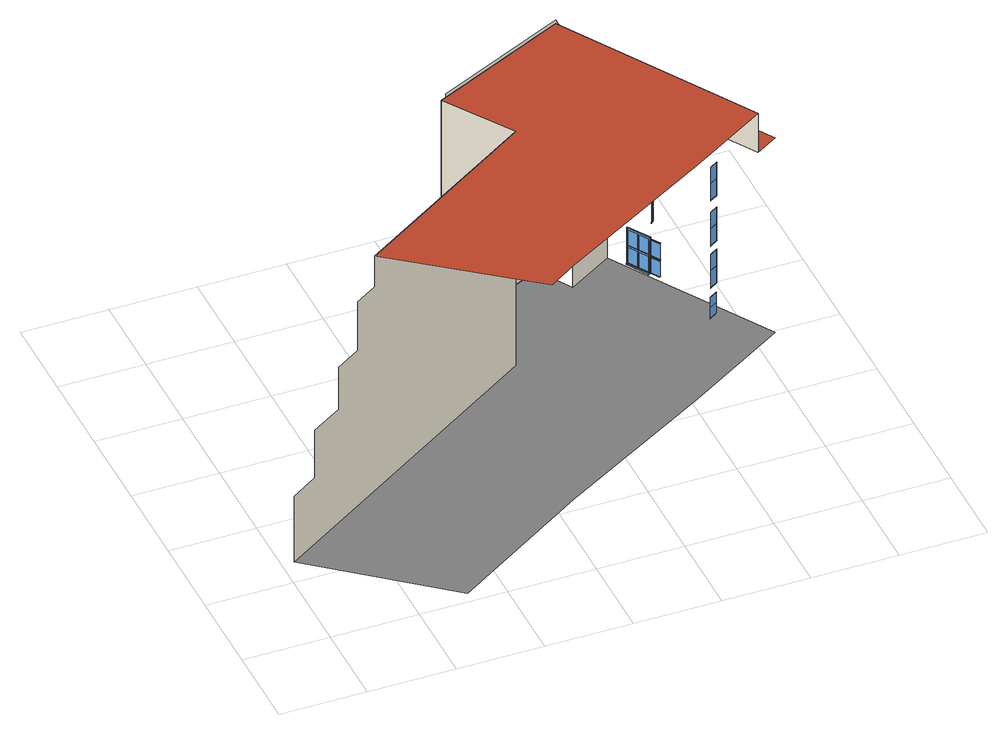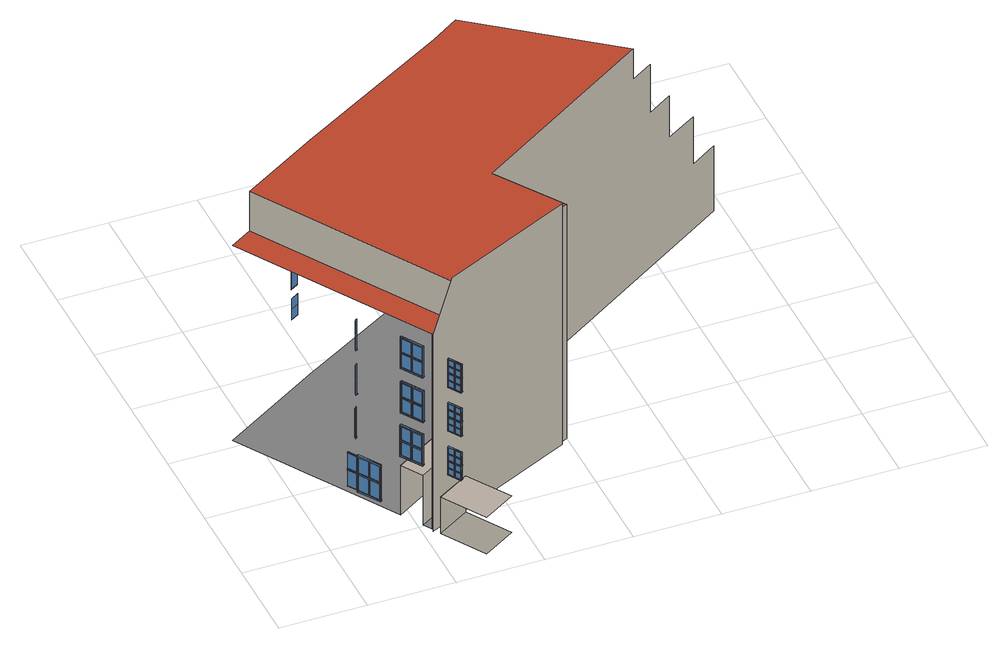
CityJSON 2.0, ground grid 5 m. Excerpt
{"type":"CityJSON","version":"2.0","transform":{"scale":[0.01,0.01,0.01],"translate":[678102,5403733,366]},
"CityObjects":{
"building1":{"type":"Building","attributes":{"measuredHeight":15.46},"geometry":[{"type":"MultiSurface","lod":"3","boundaries":[[[0,1,2,3,4,5,6,7,8,9,10,11]],[[12,0,11,13]],[[11,10,14,15,16,17,18,13]],[[19,20,1,0,12,21,22,23,24,25,26,27,28,29,30,31]],[[21,12,13,18,32,33]],[[34,35,36,37],[38,39,40,41],[42,43,44,45]],[[40,39,38,41]],[[45,44,43,42]],[[46,47,48,49]],[[50,51,52,53]],[[54,55,56,57]],[[58,59,60,61]],[[62,63,64,65]],[[66,67,68,69]],[[70,71,72,73],[48,47,46,49],[53,52,51,50]],[[74,75,76,77],[56,55,54,57],[61,60,59,58]],[[78,79,80,81],[64,63,62,65],[69,68,67,66]],[[22,82,83,23]],[[82,84,85,83]],[[84,25,24,85]],[[86,87,88,89]],[[90,91,92,93]],[[94,95,96,97]],[[98,99,100,101]],[[102,103,104,105]],[[100,103,102,101]],[[106,107,108,109]],[[110,111,112,113]],[[108,111,110,109]],[[87,86,114,115,116]],[[91,90,117,118,119]],[[120,121,122,123]],[[124,125,126,127]],[[122,125,124,123]],[[95,94,128,129,130]],[[131,100,99,132]],[[133,104,103,134]],[[135,108,107,136]],[[137,112,111,138]],[[139,32,18,17]],[[140,122,121,141]],[[142,126,125,143]],[[144,145,103,102]],[[146,147,99,98]],[[101,100,148,149]],[[105,104,150,151]],[[152,153,111,110]],[[154,155,107,106]],[[109,108,156,157]],[[113,112,158,159]],[[160,161,125,124]],[[162,163,121,120]],[[123,122,164,165]],[[127,126,166,167]],[[100,103,145,148]],[[103,104,150,145]],[[99,100,148,147]],[[108,111,153,156]],[[111,112,158,153]],[[107,108,156,155]],[[88,89,168,169]],[[92,93,170,171]],[[122,125,161,164]],[[125,126,166,161]],[[121,122,164,163]],[[96,97,172,173]],[[174,150,104,133]],[[175,148,100,131]],[[134,103,145,176]],[[132,99,147,177]],[[178,158,112,137]],[[179,156,108,135]],[[138,111,153,180]],[[136,107,155,181]],[[87,88,169,182]],[[91,92,171,183]],[[184,166,126,142]],[[143,125,161,185]],[[186,164,122,140]],[[141,121,163,187]],[[95,96,173,188]],[[89,86,98,146,189,190,191,168]],[[93,90,106,154,192,193,194,170]],[[97,94,120,162,195,196,197,172]],[[114,86,98,101,102,105,151,198,199,200,201,190,191,202]],[[151,144,203,198]],[[201,200,203,144,102,101,149,204]],[[189,204,149,146]],[[159,152,205,206]],[[117,90,106,109,110,113,159,206,207,208,209,193,194,210]],[[209,208,205,152,110,109,157,211]],[[192,211,157,154]],[[167,160,212,213]],[[128,94,120,123,124,127,167,213,214,215,216,196,197,217]],[[216,215,212,160,124,123,165,218]],[[195,218,165,162]],[[149,148,147,146]],[[151,150,145,144]],[[157,156,155,154]],[[159,158,153,152]],[[219,147,146,189]],[[148,220,204,149]],[[150,221,198,151]],[[222,145,144,203]],[[223,155,154,192]],[[156,224,211,157]],[[158,225,206,159]],[[226,153,152,205]],[[165,164,163,162]],[[167,166,161,160]],[[189,219,220,204]],[[203,222,221,198]],[[192,223,224,211]],[[205,226,225,206]],[[227,163,162,195]],[[164,228,218,165]],[[166,229,213,167]],[[230,161,160,212]],[[195,227,228,218]],[[212,230,229,213]],[[222,220,148,145]],[[147,148,220,219]],[[150,221,222,145]],[[182,87,116,231]],[[114,202,232,115]],[[183,91,119,233]],[[226,224,156,153]],[[155,156,224,223]],[[158,225,226,153]],[[117,210,234,118]],[[230,228,164,161]],[[163,164,228,227]],[[166,229,230,161]],[[128,217,235,129]],[[188,95,130,236]],[[176,145,150,174]],[[177,147,148,175]],[[180,153,158,178]],[[181,155,156,179]],[[185,161,166,184]],[[187,163,164,186]],[[237,220,219,238]],[[239,221,222,240]],[[241,224,223,242]],[[243,225,226,244]],[[245,228,227,246]],[[247,229,230,248]],[[116,115,232,231],[133,134,176,174],[177,175,131,132],[249,250,237,238],[239,240,251,252]],[[119,118,234,233],[137,138,180,178],[181,179,135,136],[253,254,241,242],[243,244,255,256]],[[130,129,235,236],[142,143,185,184],[187,186,140,141],[257,258,245,246],[247,248,259,260]],[[198,221,261,199]],[[200,262,222,203]],[[204,220,263,201]],[[190,264,219,189]],[[208,265,226,205]],[[193,266,223,192]],[[206,225,267,207]],[[211,224,268,209]],[[213,229,269,214]],[[215,270,230,212]],[[218,228,271,216]],[[196,272,227,195]],[[262,263,220,222]],[[261,262,222,221]],[[263,264,219,220]],[[265,268,224,226]],[[267,265,226,225]],[[268,266,223,224]],[[270,271,228,230]],[[269,270,230,229]],[[271,272,227,228]],[[252,261,221,239]],[[238,219,264,249]],[[240,222,262,251]],[[250,263,220,237]],[[256,267,225,243]],[[242,223,266,253]],[[244,226,265,255]],[[254,268,224,241]],[[260,269,229,247]],[[246,227,272,257]],[[248,230,270,259]],[[258,271,228,245]],[[201,263,264,190]],[[199,261,262,200]],[[262,263,201,200]],[[202,191,168,169,182,231,232]],[[209,268,266,193]],[[207,267,265,208]],[[265,268,209,208]],[[210,194,170,171,183,233,234]],[[217,197,172,173,188,236,235]],[[216,271,272,196]],[[214,269,270,215]],[[270,271,216,215]],[[251,262,261,252]],[[249,264,263,250]],[[255,265,267,256]],[[253,266,268,254]],[[259,270,269,260]],[[257,272,271,258]],[[273,274,275,276]],[[277,278,279,280]],[[281,282,277,280]],[[279,278,283,284]],[[274,273,285,286,287]],[[288,277,282,289]],[[290,283,278,291]],[[292,293,278,279]],[[294,295,282,281]],[[284,283,296,297]],[[280,277,298,299]],[[33,32,139,300]],[[277,278,293,298]],[[278,283,296,293]],[[282,277,298,295]],[[275,276,301,302]],[[303,296,283,290]],[[291,278,293,304]],[[289,282,295,305]],[[306,298,277,288]],[[274,275,302,307]],[[276,273,281,294,308,309,310,301]],[[311,312,313,292,279,280,299,314]],[[308,314,299,294]],[[297,292,313,315]],[[285,273,281,280,279,284,297,315,316,312,311,309,310,317]],[[299,298,295,294]],[[297,296,293,292]],[[296,318,315,297]],[[298,319,314,299]],[[320,295,294,308]],[[321,293,292,313]],[[313,321,318,315]],[[308,320,319,314]],[[295,298,319,320]],[[321,319,298,293]],[[296,318,321,293]],[[285,317,322,286]],[[307,274,287,323]],[[305,295,298,306]],[[304,293,296,303]],[[324,319,320,325]],[[326,318,321,327]],[[287,286,322,323],[290,291,304,303],[305,306,288,289],[328,329,324,325],[326,327,330,331]],[[312,332,321,313]],[[315,318,333,316]],[[309,334,320,308]],[[314,319,335,311]],[[332,335,319,321]],[[333,332,321,318]],[[335,334,320,319]],[[329,335,319,324]],[[327,321,332,330]],[[325,320,334,328]],[[331,333,318,326]],[[310,301,302,307]],[[336,337,338,339]],[[340,341,342,343]],[[344,345,346,347]],[[311,335,334,309]],[[316,333,332,312]],[[332,335,311,312]],[[348,349,350,351]],[[352,353,354,355]],[[354,349,348,355]],[[310,307,323,322,317]],[[328,334,335,329]],[[330,332,333,331]],[[356,357,358,359]],[[360,361,362,363]],[[358,361,360,359]],[[337,336,364,365,366]],[[367,368,369,370]],[[371,372,373,374]],[[369,372,371,370]],[[341,340,375,376,377]],[[378,379,380,381]],[[382,383,384,385]],[[380,383,382,381]],[[345,344,386,387,388]],[[389,354,353,390]],[[391,350,349,392]],[[393,358,357,394]],[[395,362,361,396]],[[397,369,368,398]],[[399,373,372,400]],[[401,380,379,402]],[[403,384,383,404]],[[405,406,353,352]],[[407,408,349,348]],[[351,350,409,410]],[[355,354,411,412]],[[349,350,409,408]],[[354,349,408,411]],[[353,354,411,406]],[[413,409,350,391]],[[392,349,408,414]],[[415,411,354,389]],[[390,353,406,416]]],"semantics":{"surfaces":[{"type":"WallSurface"},{"type":"RoofSurface","materialUncertainty":"1"},{"type":"GroundSurface"},{"type":"Window","frameMaterialClass":"Plastic","frameMaterialUncertainty":"0.3","paneMaterialClass":"Glass"},{"type":"WallSurface","klumMaterialClass":"Plaster","klumMaterialIndex":"I101","materialUncertainty":"0.3"},{"type":"OuterCeilingSurface"}],"values":[0,0,1,2,0,3,3,3,3,3,3,3,3,3,3,3,3,4,5,4,3,3,3,3,3,3,3,3,3,3,3,3,3,3,3,3,3,3,3,4,3,3,3,3,3,3,3,3,3,3,3,3,3,3,3,3,3,3,3,3,3,3,3,3,3,3,3,3,3,3,3,3,3,3,3,3,3,3,3,3,3,3,3,3,3,3,3,3,3,3,3,3,3,3,3,3,3,3,3,3,3,3,3,3,3,3,3,3,3,3,3,3,3,3,3,3,3,3,3,3,3,3,3,3,3,3,3,3,3,3,3,3,3,3,3,3,3,3,3,3,3,3,3,3,3,3,3,3,3,3,3,3,3,3,3,3,3,3,3,3,3,3,3,3,3,3,3,3,3,3,3,3,3,3,3,3,3,3,3,3,3,3,3,3,3,3,3,3,3,3,3,3,3,3,3,3,3,3,3,3,3,3,3,3,3,3,3,3,3,3,3,3,1,3,3,3,3,3,3,3,3,3,3,3,3,3,3,3,3,3,3,3,3,3,3,3,3,3,3,3,3,3,3,3,3,3,3,3,3,3,3,3,3,3,3,3,3,3,3,3,3,3,3,3,3,3,3,3,3,3,3,3,3,3,3,3,3,3,3,3,3,3,3,3,3,3,3,3,3,3,3,3,3,3,3,3,3,3,3,3]}}]},
"building2":{"type":"Building","attributes":{"measuredHeight":15.88},"geometry":[{"type":"MultiSurface","lod":"3","boundaries":[[[417,418,419,420,421]],[[422,423,424,425]],[[426,427,428,429]],[[423,426,429,424]],[[430,431,432,433]],[[434,435,436,437]],[[438,439,440,441]],[[442,443,444,445]],[[446,447,448,449]],[[450,451,452,453]],[[454,455,456,457]],[[458,459,460,461]],[[456,455,462,463]],[[464,459,458,465]],[[466,467,464,465]],[[468,469,454,457]],[[470,471,472,473]],[[474,475,476,477]],[[472,471,478,479]],[[480,475,474,481]],[[482,483,480,481]],[[484,485,470,473]],[[486,487,488,489]],[[490,491,492,493]],[[488,487,494,495]],[[496,491,490,497]],[[498,499,496,497]],[[500,501,486,489]],[[435,434,502,503,504]],[[431,430,435,504,505]],[[443,442,506,507,508]],[[439,438,443,508,509]],[[432,433,510,511]],[[436,437,512,513]],[[440,441,514,515]],[[444,445,516,517]],[[448,449,518,519]],[[452,453,520,521]],[[522,462,455,523]],[[524,464,467,525]],[[526,460,459,527]],[[528,454,469,529]],[[530,478,471,531]],[[532,480,483,533]],[[534,476,475,535]],[[536,470,485,537]],[[538,494,487,539]],[[540,496,499,541]],[[542,492,491,543]],[[544,486,501,545]],[[546,547,469,468]],[[548,549,455,456]],[[550,551,467,466]],[[552,553,459,458]],[[554,555,485,484]],[[556,557,471,472]],[[558,559,483,482]],[[560,561,475,474]],[[562,563,501,500]],[[564,565,487,488]],[[566,567,499,498]],[[568,569,491,490]],[[463,462,570,571]],[[465,464,572,573]],[[457,454,574,575]],[[461,460,576,577]],[[479,478,578,579]],[[481,480,580,581]],[[473,470,582,583]],[[477,476,584,585]],[[495,494,586,587]],[[497,496,588,589]],[[489,486,590,591]],[[493,492,592,593]],[[431,432,511,594]],[[435,436,513,595]],[[439,440,515,596]],[[443,444,517,597]],[[447,448,519,598]],[[451,452,521,599]],[[469,454,574,547]],[[455,462,570,549]],[[467,464,572,551]],[[464,459,553,572]],[[459,460,576,553]],[[454,455,549,574]],[[485,470,582,555]],[[471,478,578,557]],[[483,480,580,559]],[[480,475,561,580]],[[475,476,584,561]],[[470,471,557,582]],[[501,486,590,563]],[[487,494,586,565]],[[499,496,588,567]],[[496,491,569,588]],[[491,492,592,569]],[[486,487,565,590]],[[433,430,468,546,600,601,602,510]],[[437,434,466,550,603,604,605,512]],[[441,438,484,554,606,607,608,514]],[[445,442,482,558,609,610,611,516]],[[449,446,500,562,612,613,614,518]],[[453,450,498,566,615,616,617,520]],[[502,434,466,465,458,461,577,618,619,620,621,604,605,622]],[[435,430,468,457,456,463,571,623,624,625,626,601,602,595]],[[506,442,482,481,474,477,585,627,628,629,630,610,611,631]],[[443,438,484,473,472,479,579,632,633,634,635,607,608,597]],[[636,450,498,497,490,493,593,637,638,639,640,616,617,641]],[[451,446,500,489,488,495,587,642,643,644,645,613,614,599]],[[577,552,646,618]],[[571,548,647,623]],[[603,648,573,550]],[[626,625,647,548,456,457,575,649]],[[600,649,575,546]],[[621,620,646,552,458,465,573,648]],[[585,560,650,627]],[[579,556,651,632]],[[609,652,581,558]],[[635,634,651,556,472,473,583,653]],[[606,653,583,554]],[[630,629,650,560,474,481,581,652]],[[593,568,654,637]],[[587,564,655,642]],[[615,656,589,566]],[[645,644,655,564,488,489,591,657]],[[612,657,591,562]],[[640,639,654,568,490,497,589,656]],[[523,455,549,658]],[[527,459,553,659]],[[529,469,547,660]],[[525,467,551,661]],[[531,471,557,662]],[[535,475,561,663]],[[537,485,555,664]],[[533,483,559,665]],[[539,487,565,666]],[[543,491,569,667]],[[545,501,563,668]],[[541,499,567,669]],[[670,570,462,522]],[[671,572,464,524]],[[672,576,460,526]],[[673,574,454,528]],[[674,578,478,530]],[[675,580,480,532]],[[676,584,476,534]],[[677,582,470,536]],[[678,586,494,538]],[[679,588,496,540]],[[680,592,492,542]],[[681,590,486,544]],[[575,574,547,546]],[[571,570,549,548]],[[573,572,551,550]],[[577,576,553,552]],[[583,582,555,554]],[[579,578,557,556]],[[581,580,559,558]],[[585,584,561,560]],[[591,590,563,562]],[[587,586,565,564]],[[589,588,567,566]],[[593,592,569,568]],[[570,682,623,571]],[[574,683,649,575]],[[684,547,546,600]],[[572,685,648,573]],[[686,551,550,603]],[[576,687,618,577]],[[688,553,552,646]],[[689,549,548,647]],[[578,690,632,579]],[[582,691,653,583]],[[692,555,554,606]],[[580,693,652,581]],[[694,559,558,609]],[[584,695,627,585]],[[696,561,560,650]],[[697,557,556,651]],[[586,698,642,587]],[[590,699,657,591]],[[700,563,562,612]],[[588,701,656,589]],[[702,567,566,615]],[[592,703,637,593]],[[704,569,568,654]],[[705,565,564,655]],[[647,689,682,623]],[[600,684,683,649]],[[603,686,685,648]],[[646,688,687,618]],[[651,697,690,632]],[[606,692,691,653]],[[609,694,693,652]],[[650,696,695,627]],[[655,705,698,642]],[[612,700,699,657]],[[615,702,701,656]],[[654,704,703,637]],[[688,685,572,553]],[[689,683,574,549]],[[696,693,580,561]],[[697,691,582,557]],[[704,701,588,569]],[[705,699,590,565]],[[547,574,683,684]],[[551,572,685,686]],[[555,582,691,692]],[[559,580,693,694]],[[563,590,699,700]],[[567,588,701,702]],[[570,682,689,549]],[[576,687,688,553]],[[578,690,697,557]],[[584,695,696,561]],[[586,698,705,565]],[[592,703,704,569]],[[502,622,706,503]],[[435,595,707,504]],[[594,431,505,708]],[[506,631,709,507]],[[443,597,710,508]],[[596,439,509,711]],[[636,641,712,713]],[[451,599,714,715]],[[598,447,716,717]],[[661,551,572,671]],[[659,553,576,672]],[[660,547,574,673]],[[658,549,570,670]],[[665,559,580,675]],[[663,561,584,676]],[[664,555,582,677]],[[662,557,578,674]],[[669,567,588,679]],[[667,569,592,680]],[[668,563,590,681]],[[666,565,586,678]],[[718,683,684,719]],[[720,682,689,721]],[[722,687,688,723]],[[724,685,686,725]],[[726,691,692,727]],[[728,690,697,729]],[[730,695,696,731]],[[732,693,694,733]],[[734,699,700,735]],[[736,698,705,737]],[[738,703,704,739]],[[740,701,702,741]],[[649,683,742,626]],[[623,682,743,624]],[[618,687,744,619]],[[648,685,745,621]],[[653,691,746,635]],[[632,690,747,633]],[[627,695,748,628]],[[652,693,749,630]],[[657,699,750,645]],[[642,698,751,643]],[[637,703,752,638]],[[656,701,753,640]],[[601,754,684,600]],[[625,755,689,647]],[[620,756,688,646]],[[604,757,686,603]],[[607,758,692,606]],[[634,759,697,651]],[[629,760,696,650]],[[610,761,694,609]],[[613,762,700,612]],[[644,763,705,655]],[[639,764,704,654]],[[616,765,702,615]],[[504,503,706,707],[526,527,659,672],[661,671,524,525],[766,767,724,725],[722,723,768,769]],[[505,504,707,708],[522,523,658,670],[660,673,528,529],[770,771,718,719],[720,721,772,773]],[[508,507,709,710],[534,535,663,676],[665,675,532,533],[774,775,732,733],[730,731,776,777]],[[509,508,710,711],[530,531,662,674],[664,677,536,537],[778,779,726,727],[728,729,780,781]],[[715,713,712,714],[542,543,667,680],[669,679,540,541],[782,783,740,741],[738,739,784,785]],[[716,715,714,717],[538,539,666,678],[668,681,544,545],[786,787,734,735],[736,737,788,789]],[[743,755,689,682]],[[755,742,683,689]],[[756,745,685,688]],[[744,756,688,687]],[[745,757,686,685]],[[742,754,684,683]],[[747,759,697,690]],[[759,746,691,697]],[[760,749,693,696]],[[748,760,696,695]],[[749,761,694,693]],[[746,758,692,691]],[[751,763,705,698]],[[763,750,699,705]],[[764,753,701,704]],[[752,764,704,703]],[[753,765,702,701]],[[750,762,700,699]],[[721,689,755,772]],[[719,684,754,770]],[[725,686,757,766]],[[723,688,756,768]],[[729,697,759,780]],[[727,692,758,778]],[[733,694,761,774]],[[731,696,760,776]],[[737,705,763,788]],[[735,700,762,786]],[[741,702,765,782]],[[739,704,764,784]],[[771,742,683,718]],[[773,743,682,720]],[[769,744,687,722]],[[767,745,685,724]],[[779,746,691,726]],[[781,747,690,728]],[[777,748,695,730]],[[775,749,693,732]],[[787,750,699,734]],[[789,751,698,736]],[[785,752,703,738]],[[783,753,701,740]],[[595,602,510,511,594,708,707]],[[622,605,512,513,595,707,706]],[[597,608,514,515,596,711,710]],[[631,611,516,517,597,710,709]],[[599,614,518,519,598,717,714]],[[641,617,520,521,599,714,712]],[[624,743,755,625]],[[755,742,626,625]],[[626,742,754,601]],[[621,745,757,604]],[[619,744,756,620]],[[756,745,621,620]],[[633,747,759,634]],[[759,746,635,634]],[[635,746,758,607]],[[630,749,761,610]],[[628,748,760,629]],[[760,749,630,629]],[[643,751,763,644]],[[763,750,645,644]],[[645,750,762,613]],[[640,753,765,616]],[[638,752,764,639]],[[764,753,640,639]],[[770,754,742,771]],[[772,755,743,773]],[[768,756,744,769]],[[766,757,745,767]],[[778,758,746,779]],[[780,759,747,781]],[[776,760,748,777]],[[774,761,749,775]],[[786,762,750,787]],[[788,763,751,789]],[[784,764,752,785]],[[782,765,753,783]]],"semantics":{"surfaces":[{"type":"WallSurface"},{"type":"OuterCeilingSurface"},{"type":"OuterFloorSurface","klumMaterialClass":"Granite","klumMaterialIndex":"F007","materialUncertainty":"0.3"},{"type":"WallSurface","klumMaterialClass":"Plaster","klumMaterialIndex":"I202","materialUncertainty":"0.3"},{"type":"Window","frameKlumMaterialClass":"Wood","frameKlumMaterialIndex":"L101","frameMaterialUncertainty":"0.3","paneMaterialClass":"Glass","_cityeditor_layer":"Unclassified.LoD3"}],"values":[0,1,2,3,4,4,4,4,4,4,4,4,4,4,4,4,4,4,4,4,4,4,4,4,4,4,4,4,4,4,4,4,4,4,4,4,4,4,4,4,4,4,4,4,4,4,4,4,4,4,4,4,4,4,4,4,4,4,4,4,4,4,4,4,4,4,4,4,4,4,4,4,4,4,4,4,4,4,4,4,4,4,4,4,4,4,4,4,4,4,4,4,4,4,4,4,4,4,4,4,4,4,4,4,4,4,4,4,4,4,4,4,4,4,4,4,4,4,4,4,4,4,4,4,4,4,4,4,4,4,4,4,4,4,4,4,4,4,4,4,4,4,4,4,4,4,4,4,4,4,4,4,4,4,4,4,4,4,4,4,4,4,4,4,4,4,4,4,4,4,4,4,4,4,4,4,4,4,4,4,4,4,4,4,4,4,4,4,4,4,4,4,4,4,4,4,4,4,4,4,4,4,4,4,4,4,4,4,4,4,4,4,4,4,4,4,4,4,4,4,4,4,4,4,4,4,4,4,4,4,4,4,4,4,4,4,4,4,4,4,4,4,4,4,4,4,4,4,4,4,4,4,4,4,4,4,4,4,4,4,4,4,4,4,4,4,4,4,4,4,4,4,4,4,4,4,4,4,4,4,4,4,4,4,4,4,4,4,4,4,4,4,4,4,4,4,4,4,4,4,4,4,4,4,4,4,4,4,4,4,4,4,4,4,4,4,4,4,4,4,4,4,4,4,4,4,4,4,4,4,4,4,4,4,4,4,4,4,4,4,4,4,4,4,4,4,4,4,4,4,4,4,4,4,4,4,4,4,4]}}]}
},
"vertices":[
[1764,1727,101],[61,639,101],[61,639,531],[222,742,531],[222,742,847],[404,858,847],[404,858,1123],[550,952,1123],[550,952,1444],[683,1037,1444],[683,1037,1647],[1764,1727,1647],[1507,2117,101],[1507,2117,1647],[1441,458,1647],[1609,565,1647],[2530,1100,1647],[2989,1382,1647],[2308,2489,1647],[1609,565,101],[793,45,101],[2448,2554,101],[2479,2504,101],[2216,2343,101],[2292,2220,101],[2554,2381,101],[2811,1965,101],[2862,1882,101],[2929,1773,101],[3070,1544,101],[3120,1463,101],[2530,1100,101],[2308,2489,1388],[2448,2554,1388],[2671,1187,702],[2625,1158,702],[2625,1158,561],[2671,1187,561],[2670,1186,634],[2626,1159,634],[2626,1159,699],[2670,1186,699],[2626,1159,565],[2626,1159,632],[2670,1186,632],[2670,1186,565],[2629,1160,979],[2629,1160,877],[2672,1187,877],[2672,1187,979],[2672,1187,767],[2672,1187,873],[2629,1160,873],[2629,1160,767],[2629,1160,1257],[2629,1160,1155],[2672,1187,1155],[2672,1187,1257],[2672,1187,1045],[2672,1187,1151],[2629,1160,1151],[2629,1160,1045],[2629,1160,1555],[2629,1160,1453],[2672,1187,1453],[2672,1187,1555],[2672,1187,1343],[2672,1187,1449],[2629,1160,1449],[2629,1160,1343],[2674,1188,985],[2627,1159,985],[2627,1159,761],[2674,1188,761],[2674,1188,1263],[2627,1159,1263],[2627,1159,1039],[2674,1188,1039],[2674,1188,1560],[2627,1159,1560],[2627,1159,1337],[2674,1188,1337],[2479,2504,427],[2216,2343,427],[2554,2381,427],[2292,2220,427],[2471,2499,782],[2471,2499,774],[2467,2497,774],[2467,2497,781],[2472,2498,1077],[2472,2498,1068],[2468,2496,1068],[2468,2496,1075],[2473,2497,495],[2473,2497,486],[2469,2494,486],[2469,2494,494],[2473,2496,782],[2477,2498,782],[2477,2498,873],[2473,2496,873],[2473,2496,882],[2477,2498,882],[2477,2498,973],[2473,2496,973],[2474,2495,1077],[2478,2497,1077],[2478,2497,1167],[2474,2495,1167],[2474,2495,1176],[2478,2497,1176],[2478,2497,1267],[2474,2495,1267],[2471,2499,982],[2479,2504,982],[2479,2504,774],[2472,2498,1276],[2480,2503,1276],[2480,2503,1068],[2475,2493,495],[2479,2496,495],[2479,2496,586],[2475,2493,586],[2475,2493,595],[2479,2496,595],[2479,2496,685],[2475,2493,685],[2473,2497,694],[2481,2501,694],[2481,2501,486],[2481,2500,873],[2481,2500,782],[2481,2500,973],[2481,2500,882],[2482,2500,1167],[2482,2500,1077],[2482,2500,1267],[2482,2500,1176],[2989,1382,1388],[2483,2498,586],[2483,2498,495],[2483,2498,685],[2483,2498,595],[2508,2439,882],[2512,2441,882],[2508,2439,782],[2512,2441,782],[2512,2441,873],[2508,2439,873],[2512,2441,973],[2508,2439,973],[2509,2438,1176],[2513,2440,1176],[2509,2438,1077],[2513,2440,1077],[2513,2440,1167],[2509,2438,1167],[2513,2440,1267],[2509,2438,1267],[2510,2437,595],[2514,2439,595],[2510,2437,495],[2514,2439,495],[2514,2439,586],[2510,2437,586],[2514,2439,685],[2510,2437,685],[2543,2373,781],[2543,2373,774],[2544,2372,1075],[2544,2372,1068],[2545,2371,494],[2545,2371,486],[2516,2444,973],[2516,2444,873],[2516,2444,882],[2516,2444,782],[2517,2443,1267],[2517,2443,1167],[2517,2443,1176],[2517,2443,1077],[2547,2376,774],[2548,2375,1068],[2517,2441,685],[2517,2441,595],[2517,2441,586],[2517,2441,495],[2549,2373,486],[2510,2436,782],[2545,2379,782],[2547,2376,782],[2511,2435,1077],[2546,2378,1077],[2548,2375,1077],[2512,2433,495],[2547,2376,495],[2549,2373,495],[2510,2436,973],[2545,2379,973],[2545,2379,882],[2545,2379,873],[2547,2376,982],[2510,2436,882],[2510,2436,873],[2511,2435,1176],[2511,2435,1267],[2546,2378,1267],[2546,2378,1176],[2546,2378,1167],[2548,2375,1276],[2511,2435,1167],[2512,2433,595],[2512,2433,685],[2547,2376,685],[2547,2376,595],[2547,2376,586],[2549,2373,694],[2512,2433,586],[2514,2438,782],[2514,2438,873],[2514,2438,973],[2514,2438,882],[2515,2437,1077],[2515,2437,1167],[2515,2437,1267],[2515,2437,1176],[2516,2436,495],[2516,2436,586],[2516,2436,685],[2516,2436,595],[2555,2380,774],[2555,2380,982],[2556,2379,1068],[2556,2379,1276],[2557,2378,694],[2557,2378,486],[2518,2440,873],[2518,2440,782],[2518,2440,973],[2518,2440,882],[2519,2439,1167],[2519,2439,1077],[2519,2439,1267],[2519,2439,1176],[2520,2438,586],[2520,2438,495],[2520,2438,685],[2520,2438,595],[2553,2383,782],[2553,2383,873],[2553,2383,882],[2553,2383,973],[2553,2383,1077],[2553,2383,1167],[2553,2383,1176],[2553,2383,1267],[2554,2381,495],[2554,2381,586],[2554,2381,595],[2554,2381,685],[2549,2381,973],[2549,2381,882],[2549,2381,873],[2549,2381,782],[2550,2380,1176],[2550,2380,1077],[2550,2380,1267],[2550,2380,1167],[2551,2379,685],[2551,2379,595],[2551,2379,586],[2551,2379,495],[2615,2266,135],[2615,2266,125],[2611,2263,125],[2611,2263,134],[2621,2265,241],[2621,2265,251],[2617,2263,251],[2617,2263,241],[2617,2263,135],[2621,2265,135],[2621,2265,356],[2617,2263,356],[2615,2266,367],[2622,2271,367],[2622,2271,125],[2624,2267,241],[2624,2267,135],[2624,2267,356],[2624,2267,251],[2653,2205,251],[2656,2207,251],[2653,2205,135],[2656,2207,135],[2656,2207,356],[2653,2205,356],[2656,2207,241],[2653,2205,241],[3120,1463,1388],[2688,2138,134],[2688,2138,125],[2660,2209,356],[2660,2209,251],[2660,2209,135],[2660,2209,241],[2692,2140,125],[2655,2201,135],[2690,2144,135],[2692,2140,135],[2690,2144,241],[2690,2144,251],[2655,2201,251],[2655,2201,241],[2655,2201,356],[2690,2144,356],[2692,2140,367],[2658,2204,356],[2658,2204,241],[2658,2204,135],[2658,2204,251],[2700,2145,367],[2700,2145,125],[2662,2206,241],[2662,2206,135],[2662,2206,356],[2662,2206,251],[2698,2148,135],[2698,2148,241],[2698,2148,251],[2698,2148,356],[2694,2146,251],[2694,2146,356],[2694,2146,135],[2694,2146,241],[2697,2132,766],[2697,2132,757],[2693,2130,757],[2693,2130,764],[2698,2131,1060],[2698,2131,1051],[2694,2129,1051],[2694,2129,1058],[2699,2129,478],[2699,2129,469],[2695,2127,469],[2695,2127,477],[2694,2137,251],[2698,2140,251],[2698,2140,356],[2694,2137,356],[2694,2137,135],[2698,2140,135],[2698,2140,241],[2694,2137,241],[2699,2129,766],[2703,2131,766],[2703,2131,856],[2699,2129,856],[2699,2129,865],[2703,2131,865],[2703,2131,956],[2699,2129,956],[2697,2132,965],[2705,2137,965],[2705,2137,757],[2700,2128,1060],[2704,2130,1060],[2704,2130,1151],[2700,2128,1151],[2700,2128,1159],[2704,2130,1159],[2704,2130,1250],[2700,2128,1250],[2698,2131,1259],[2705,2136,1259],[2705,2136,1051],[2701,2126,478],[2705,2129,478],[2705,2129,569],[2701,2126,569],[2701,2126,578],[2705,2129,578],[2705,2129,669],[2701,2126,669],[2699,2129,678],[2706,2134,678],[2706,2134,469],[2702,2142,241],[2702,2142,135],[2702,2142,356],[2702,2142,251],[2707,2133,856],[2707,2133,766],[2707,2133,956],[2707,2133,865],[2707,2133,1151],[2707,2133,1060],[2707,2133,1250],[2707,2133,1159],[2708,2131,569],[2708,2131,478],[2708,2131,669],[2708,2131,578],[2726,2085,135],[2730,2088,135],[2726,2085,251],[2730,2088,251],[2730,2088,356],[2726,2085,356],[2730,2088,241],[2726,2085,241],[2734,2090,356],[2734,2090,251],[2734,2090,241],[2734,2090,135],
[2442,2554,82],[2442,2554,1379],[2308,2491,1670],[1539,2133,1670],[1539,2133,82],[2263,2845,329],[2418,2593,329],[2227,2476,329],[2072,2727,329],[2418,2593,90],[2263,2845,90],[2072,2727,90],[2227,2476,90],[2341,2701,791],[2341,2701,787],[2337,2699,787],[2337,2699,790],[2341,2701,885],[2341,2701,881],[2337,2699,881],[2337,2699,884],[2341,2701,501],[2341,2701,497],[2337,2699,497],[2337,2699,500],[2341,2701,595],[2341,2701,591],[2337,2699,591],[2337,2699,594],[2341,2701,1081],[2341,2701,1077],[2337,2699,1077],[2337,2699,1080],[2341,2701,1175],[2341,2701,1171],[2337,2699,1171],[2337,2699,1174],[2346,2701,832],[2346,2701,836],[2342,2699,836],[2342,2699,832],[2342,2699,930],[2346,2701,930],[2346,2701,970],[2342,2699,970],[2346,2701,877],[2342,2699,877],[2346,2701,925],[2342,2699,925],[2342,2699,885],[2346,2701,885],[2342,2699,791],[2346,2701,791],[2346,2701,542],[2346,2701,546],[2342,2699,546],[2342,2699,542],[2342,2699,639],[2346,2701,639],[2346,2701,680],[2342,2699,680],[2346,2701,587],[2342,2699,587],[2346,2701,635],[2342,2699,635],[2342,2699,595],[2346,2701,595],[2342,2699,501],[2346,2701,501],[2346,2701,1122],[2346,2701,1126],[2342,2699,1126],[2342,2699,1122],[2342,2699,1219],[2346,2701,1219],[2346,2701,1260],[2342,2699,1260],[2346,2701,1167],[2342,2699,1167],[2346,2701,1215],[2342,2699,1215],[2342,2699,1175],[2346,2701,1175],[2342,2699,1081],[2346,2701,1081],[2341,2701,974],[2349,2706,974],[2349,2706,881],[2349,2706,787],[2341,2701,684],[2349,2706,684],[2349,2706,591],[2349,2706,497],[2382,2626,790],[2382,2626,787],[2382,2626,884],[2382,2626,881],[2382,2626,500],[2382,2626,497],[2382,2626,594],[2382,2626,591],[2382,2626,1080],[2382,2626,1077],[2382,2626,1174],[2382,2626,1171],[2350,2704,877],[2350,2704,836],[2350,2704,925],[2350,2704,885],[2350,2704,970],[2350,2704,930],[2350,2704,832],[2350,2704,791],[2350,2704,587],[2350,2704,546],[2350,2704,635],[2350,2704,595],[2350,2704,680],[2350,2704,639],[2350,2704,542],[2350,2704,501],[2350,2704,1167],[2350,2704,1126],[2350,2704,1215],[2350,2704,1175],[2350,2704,1260],[2350,2704,1219],[2350,2704,1122],[2350,2704,1081],[2363,2666,791],[2367,2668,791],[2363,2666,836],[2367,2668,836],[2363,2666,885],[2367,2668,885],[2363,2666,930],[2367,2668,930],[2363,2666,501],[2367,2668,501],[2363,2666,546],[2367,2668,546],[2363,2666,595],[2367,2668,595],[2363,2666,639],[2367,2668,639],[2363,2666,1081],[2367,2668,1081],[2363,2666,1126],[2367,2668,1126],[2363,2666,1175],[2367,2668,1175],[2363,2666,1219],[2367,2668,1219],[2367,2668,877],[2363,2666,877],[2367,2668,925],[2363,2666,925],[2367,2668,832],[2363,2666,832],[2367,2668,970],[2363,2666,970],[2367,2668,587],[2363,2666,587],[2367,2668,635],[2363,2666,635],[2367,2668,542],[2363,2666,542],[2367,2668,680],[2363,2666,680],[2367,2668,1167],[2363,2666,1167],[2367,2668,1215],[2363,2666,1215],[2367,2668,1122],[2363,2666,1122],[2367,2668,1260],[2363,2666,1260],[2386,2628,787],[2386,2628,881],[2386,2628,497],[2386,2628,591],[2386,2628,1077],[2386,2628,1171],[2364,2664,791],[2385,2630,791],[2386,2628,791],[2364,2664,885],[2385,2630,885],[2386,2628,885],[2364,2664,501],[2385,2630,501],[2386,2628,501],[2364,2664,595],[2385,2630,595],[2386,2628,595],[2364,2664,1081],[2385,2630,1081],[2386,2628,1081],[2364,2664,1175],[2385,2630,1175],[2386,2628,1175],[2364,2664,970],[2385,2630,970],[2385,2630,930],[2385,2630,925],[2386,2628,974],[2364,2664,877],[2385,2630,877],[2385,2630,836],[2385,2630,832],[2364,2664,680],[2385,2630,680],[2385,2630,639],[2385,2630,635],[2386,2628,684],[2364,2664,587],[2385,2630,587],[2385,2630,546],[2385,2630,542],[2341,2701,1264],[2364,2664,1260],[2385,2630,1260],[2385,2630,1219],[2385,2630,1215],[2386,2628,1264],[2364,2664,1167],[2385,2630,1167],[2385,2630,1126],[2385,2630,1122],[2364,2664,930],[2364,2664,836],[2364,2664,925],[2364,2664,832],[2364,2664,639],[2364,2664,546],[2364,2664,635],[2364,2664,542],[2364,2664,1219],[2364,2664,1126],[2364,2664,1215],[2364,2664,1122],[2371,2670,836],[2371,2670,930],[2371,2670,791],[2371,2670,885],[2371,2670,546],[2371,2670,639],[2371,2670,501],[2371,2670,595],[2371,2670,1126],[2371,2670,1219],[2371,2670,1081],[2371,2670,1175],[2371,2670,877],[2371,2670,925],[2371,2670,970],[2371,2670,832],[2371,2670,587],[2371,2670,635],[2371,2670,680],[2371,2670,542],[2371,2670,1167],[2371,2670,1215],[2371,2670,1260],[2371,2670,1122],[2368,2666,877],[2368,2666,832],[2368,2666,791],[2368,2666,925],[2368,2666,885],[2368,2666,970],[2368,2666,930],[2368,2666,836],[2368,2666,587],[2368,2666,542],[2368,2666,501],[2368,2666,635],[2368,2666,595],[2368,2666,680],[2368,2666,639],[2368,2666,546],[2368,2666,1167],[2368,2666,1122],[2368,2666,1081],[2368,2666,1215],[2368,2666,1175],[2368,2666,1260],[2368,2666,1219],[2368,2666,1126],[2394,2633,974],[2394,2633,881],[2394,2633,787],[2394,2633,684],[2394,2633,591],[2394,2633,497],[2394,2633,1264],[2349,2706,1264],[2394,2633,1171],[2349,2706,1171],[2349,2706,1077],[2394,2633,1077],[2372,2668,832],[2372,2668,791],[2372,2668,877],[2372,2668,836],[2372,2668,970],[2372,2668,930],[2372,2668,925],[2372,2668,885],[2372,2668,542],[2372,2668,501],[2372,2668,587],[2372,2668,546],[2372,2668,680],[2372,2668,639],[2372,2668,635],[2372,2668,595],[2372,2668,1122],[2372,2668,1081],[2372,2668,1167],[2372,2668,1126],[2372,2668,1260],[2372,2668,1219],[2372,2668,1215],[2372,2668,1175],[2389,2632,832],[2389,2632,877],[2389,2632,970],[2389,2632,925],[2389,2632,542],[2389,2632,587],[2389,2632,680],[2389,2632,635],[2389,2632,1122],[2389,2632,1167],[2389,2632,1260],[2389,2632,1215],[2389,2632,791],[2389,2632,836],[2389,2632,930],[2389,2632,885],[2389,2632,501],[2389,2632,546],[2389,2632,639],[2389,2632,595],[2389,2632,1081],[2389,2632,1126],[2389,2632,1219],[2389,2632,1175],[2393,2635,885],[2393,2635,925],[2393,2635,930],[2393,2635,970],[2393,2635,791],[2393,2635,832],[2393,2635,836],[2393,2635,877],[2393,2635,595],[2393,2635,635],[2393,2635,639],[2393,2635,680],[2393,2635,501],[2393,2635,542],[2393,2635,546],[2393,2635,587],[2393,2635,1175],[2393,2635,1215],[2393,2635,1219],[2393,2635,1260],[2393,2635,1081],[2393,2635,1122],[2393,2635,1126],[2393,2635,1167]
]}
